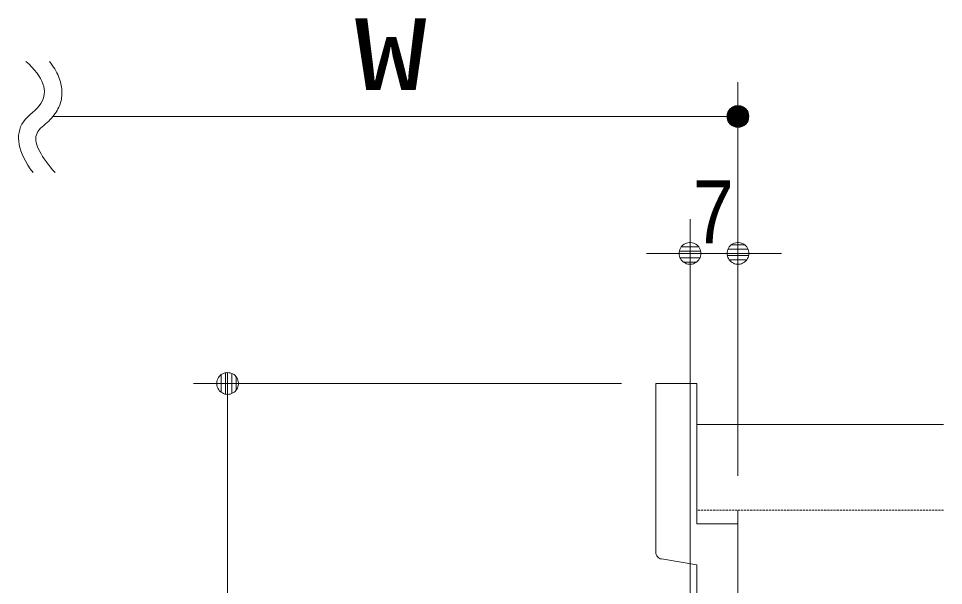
# Model space of a CAD drawing. Units: millimetres, scale not verified. Extents: x -6062 to 6062, y -3045 to 3045.
# Drawn here: x -1455 to -914, y 1635 to 1966 of the extents above; entities that cross this region are included whole.
import ezdxf
from ezdxf.enums import TextEntityAlignment as Align

# ---------------------------------------------------------------- set-up
doc = ezdxf.new("R2010")
doc.units = ezdxf.units.MM
doc.header["$LTSCALE"] = 20
doc.linetypes.add('DASHED1', pattern=[1.8, 1.2, -0.6])
for name, color, linetype, lineweight in [('0-0_2寸法-1', 7, 'Continuous', 9), ('0-1_0', 7, 'Continuous', 9), ('0-2_2寸法-3', 7, 'Continuous', 9), ('0-4_3一般', 7, 'Continuous', 9)]:
    doc.layers.add(name, color=color, linetype=linetype, lineweight=lineweight)
doc.styles.add('ＭＳ ゴシック', font='')
doc.styles.add('ＭＳ Ｐゴシック', font='')
doc.styles.get('ＭＳ ゴシック').set_extended_font_data('MS Gothic')
doc.styles.get('ＭＳ Ｐゴシック').set_extended_font_data('MS PGothic')

# ---------------------------------------------------------------- blocks, each defined once
blk = doc.blocks.new('_Dot')
at = {"layer": '0-1_0'}
for p, q in [((-10, 0), (-20, 0)), ((9.78, 2), (-9.78, 2)), ((7.99, 6), (-7.99, 6)), ((9.16, -3.98), (-9.16, -3.98)), ((6, -7.98), (-6, -7.98))]:
    blk.add_line(p, q, dxfattribs=at)
for points in [[(10, 0), (9.92, 1.25), (9.69, 2.49), (9.3, 3.68), (8.76, 4.82), (8.09, 5.88), (7.29, 6.85), (6.37, 7.71), (5.36, 8.44), (4.26, 9.05), (3.09, 9.51), (1.87, 9.82), (0.63, 9.98), (-0.63, 9.98), (-1.87, 9.82), (-3.09, 9.51), (-4.26, 9.05), (-5.36, 8.44), (-6.37, 7.71), (-7.29, 6.85), (-8.09, 5.88), (-8.76, 4.82), (-9.3, 3.68), (-9.69, 2.49), (-9.92, 1.25), (-10, 0), (0, 0)], [(-10, 0), (-9.92, -1.25), (-9.69, -2.49), (-9.3, -3.68), (-8.76, -4.82), (-8.09, -5.88), (-7.29, -6.85), (-6.37, -7.71), (-5.36, -8.44), (-4.26, -9.05), (-3.09, -9.51), (-1.87, -9.82), (-0.63, -9.98), (0.63, -9.98), (1.87, -9.82), (3.09, -9.51), (4.26, -9.05), (5.36, -8.44), (6.37, -7.71), (7.29, -6.85), (8.09, -5.88), (8.76, -4.82), (9.3, -3.68), (9.69, -2.49), (9.92, -1.25), (10, 0), (0, 0)]]:
    blk.add_lwpolyline(points, close=True, dxfattribs=at)
blk = doc.blocks.new('グループ')
at = {"layer": '0-2_2寸法-3'}
blk.add_line((6796, 37565.6), (6827.9, 37520.9), dxfattribs=at)
for points in [[(6743.4, 38820.9), (6780.9, 38786.4), (6814.8, 38752.5), (6845.2, 38719), (6872.1, 38686), (6895.4, 38653.4), (6915.2, 38621.4), (6931.4, 38589.8), (6944.1, 38558.7), (6953.3, 38528), (6959, 38497.8), (6961.1, 38468.2), (6959.7, 38438.9), (6954.7, 38410.2), (6946.2, 38381.9), (6934.2, 38354.1), (6918.7, 38326.8), (6899.6, 38300), (6877, 38273.6), (6850.8, 38247.7), (6821.2, 38222.3), (6790, 38196.9), (6762.1, 38170.5), (6737.5, 38143), (6716.1, 38114.6), (6698.2, 38085.2), (6683.5, 38054.7), (6672.2, 38023.2), (6664.2, 37990.7), (6659.6, 37957.1), (6658.2, 37922.6), (6660.2, 37887), (6665.5, 37850.4), (6674.2, 37812.8), (6686.2, 37774.2), (6701.5, 37734.5), (6720.1, 37693.8), (6742.1, 37652.1), (6767.3, 37609.4), (6796, 37565.6)], [(7019.7, 38820.9), (7037, 38798.6), (7053.2, 38776.4), (7068.1, 38754.3), (7081.9, 38732.3), (7094.5, 38710.3), (7105.9, 38688.4), (7116.3, 38666.5), (7125.6, 38644.9), (7134, 38623.4), (7141.4, 38602.1), (7147.8, 38580.9), (7153.3, 38559.9), (7157.8, 38539.1), (7161.3, 38518.4), (7163.8, 38498), (7165.4, 38477.6), (7166, 38457.5), (7165.7, 38437.5), (7164.3, 38417.7), (7162, 38398), (7158.8, 38378.6), (7154.5, 38359.2), (7149.3, 38340.1), (7143.1, 38321.1), (7136, 38302.3), (7127.8, 38283.7), (7118.7, 38265.2), (7108.7, 38246.9), (7097.6, 38228.7), (7085.6, 38210.7), (7072.6, 38192.9), (7058.7, 38175.3), (7043.8, 38157.8), (7027.9, 38140.5), (7011, 38123.4), (6993.2, 38106.4), (6974.4, 38089.6), (6954.6, 38073), (6933.9, 38056.5)], [(6933.9, 38056.5), (6914.7, 38039.5), (6898.5, 38021.6), (6885.1, 38002.9), (6874.6, 37983.2), (6867, 37962.7), (6862.3, 37941.3), (6860.6, 37919), (6861.7, 37895.8), (6865.8, 37871.8), (6872.7, 37846.8), (6882, 37821.1), (6893.3, 37794.5), (6906.7, 37767.2), (6922, 37739.1), (6939.4, 37710.3), (6958.8, 37680.7), (6980.2, 37650.3), (7003.6, 37619.1), (7029, 37587.1), (7056.4, 37554.4), (7085.8, 37520.9)]]:
    blk.add_lwpolyline(points, dxfattribs=at)
blk = doc.blocks.new('グループ-1')
at = {"layer": '0-2_2寸法-3'}
for p, q in [((15060, 36976.9), (15060, 38576.9)), ((15170.1, 38239.8), (14949.9, 38239.8)), ((15167.7, 38243.8), (14952.3, 38243.8)), ((15165.2, 38247.8), (14954.8, 38247.8)), ((15162.7, 38251.8), (14957.3, 38251.8)), ((15159.3, 38255.8), (14960.7, 38255.8)), ((15155.9, 38259.8), (14964.1, 38259.8)), ((15152.5, 38263.8), (14967.5, 38263.8)), ((15148.7, 38267.8), (14971.3, 38267.8)), ((15144.1, 38271.8), (14975.9, 38271.8)), ((15139.4, 38275.8), (14980.6, 38275.8)), ((15134.7, 38279.8), (14985.3, 38279.8)), ((15128.1, 38283.8), (14991.9, 38283.8)), ((15121.6, 38287.8), (14998.4, 38287.8)), ((15113.8, 38291.8), (15006.2, 38291.8)), ((15104.2, 38295.8), (15015.8, 38295.8)), ((15091.1, 38299.8), (15028.9, 38299.8)), ((15063.2, 38303.8), (15056.8, 38303.8)), ((7060, 38176.9), (15060, 38176.9)), ((15187, 38175.8), (14933, 38175.8)), ((15186.9, 38179.8), (14933.1, 38179.8)), ((15186.7, 38171.8), (14933.3, 38171.8)), ((15186.6, 38183.8), (14933.4, 38183.8)), ((15186.4, 38167.8), (14933.6, 38167.8)), ((15186.3, 38187.8), (14933.7, 38187.8)), ((15186.1, 38163.8), (14933.9, 38163.8)), ((15186, 38191.8), (14934, 38191.8)), ((15185.8, 38159.8), (14934.2, 38159.8)), ((15185.6, 38195.8), (14934.4, 38195.8)), ((15185.3, 38155.8), (14934.7, 38155.8)), ((15184.8, 38199.8), (14935.2, 38199.8)), ((15184.3, 38151.8), (14935.7, 38151.8)), ((15183.9, 38203.8), (14936.1, 38203.8)), ((15183.3, 38147.8), (14936.7, 38147.8)), ((15182.9, 38207.8), (14937.1, 38207.8)), ((15182.4, 38143.8), (14937.6, 38143.8)), ((15182, 38211.8), (14938, 38211.8)), ((15181.4, 38139.8), (14938.6, 38139.8)), ((15181, 38215.8), (14939, 38215.8)), ((15180.1, 38135.8), (14939.9, 38135.8)), ((15179.4, 38219.8), (14940.6, 38219.8)), ((15178.5, 38131.8), (14941.5, 38131.8)), ((15177.8, 38223.8), (14942.2, 38223.8)), ((15176.1, 38227.8), (14943.9, 38227.8)), ((15174.4, 38231.8), (14945.6, 38231.8)), ((15172.6, 38235.8), (14947.4, 38235.8)), ((15176.8, 38127.8), (14943.2, 38127.8)), ((15175.2, 38123.8), (14944.8, 38123.8)), ((15173.5, 38119.8), (14946.5, 38119.8)), ((15171.2, 38115.8), (14948.8, 38115.8)), ((15168.7, 38111.8), (14951.3, 38111.8)), ((15166.3, 38107.8), (14953.7, 38107.8)), ((15163.8, 38103.8), (14956.2, 38103.8)), ((15160.8, 38099.8), (14959.2, 38099.8)), ((15157.4, 38095.8), (14962.6, 38095.8)), ((15154, 38091.8), (14966, 38091.8)), ((15150.5, 38087.8), (14969.5, 38087.8)), ((15146.1, 38083.8), (14973.9, 38083.8)), ((15141.4, 38079.8), (14978.6, 38079.8)), ((15136.7, 38075.8), (14983.3, 38075.8)), ((15131, 38071.8), (14989, 38071.8)), ((15124.5, 38067.8), (14995.5, 38067.8)), ((15117.9, 38063.8), (15002.1, 38063.8)), ((15108.4, 38059.8), (15011.6, 38059.8)), ((15098.4, 38055.8), (15021.6, 38055.8)), ((15081.7, 38051.8), (15038.3, 38051.8))]:
    blk.add_line(p, q, dxfattribs=at)
blk.add_circle((15060, 38176.9), 127.1, dxfattribs=at)
blk.add_circle((15060, 38176.9), 127.1, dxfattribs=at)
blk.add_blockref('グループ', (0, 0), dxfattribs=at)
at = {"layer": '0-2_2寸法-3', "style": 'ＭＳ ゴシック', "width": 1.5}
blk.add_text('W', height=836.9, dxfattribs=at).set_placement((10579.1, 38233.7), align=Align.BOTTOM_LEFT)
blk = doc.blocks.new('グループ-27')
at = {"layer": '0-4_3一般'}
for p, q in [((14100, 33084.7), (14100, 35056.9)), ((17460, 34576.9), (14580, 34576.9)), ((15060, 33576.9), (15060, 25176.9)), ((15060, 33416.9), (14580, 33416.9)), ((15060, 32296.9), (15060, 33416.9)), ((14166.8, 33005.7), (14580, 32936.9)), ((14580, 31552.9), (14580, 32936.9))]:
    blk.add_line(p, q, dxfattribs=at)
at = {"layer": '0-4_3一般', "linetype": 'DASHED1'}
blk.add_line((17460, 33576.9), (14580, 33576.9), dxfattribs=at)
at = {"layer": '0-4_3一般'}
blk.add_lwpolyline([(14580, 33416.9), (14580, 35056.9), (14100, 35056.9)], dxfattribs=at)
for start, end in [(180, 220.26884), (220.26884, 260.53768)]:
    blk.add_arc((14180, 33084.7), 80, start, end, dxfattribs=at)

msp = doc.modelspace()

# ---------------------------------------------------------------- linework, layer by layer
at = {"layer": '0-0_2寸法-1'}
for p, q in [((-1062.5, 1467.64), (-1062.5, 1848.84)), ((-1034.5, 1698.84), (-1034.5, 1848.84)), ((-1075.21, 1828.84), (-1087.92, 1828.84)), ((-1062.5, 1828.84), (-1034.5, 1828.84)), ((-1021.79, 1828.84), (-1009.08, 1828.84)), ((-1102.5, 1752.84), (-1352.5, 1752.84)), ((-1332.5, 1740.13), (-1332.5, 1197.56))]:
    msp.add_line(p, q, dxfattribs=at)

# ---------------------------------------------------------------- block references
at = {"layer": '0-0_2寸法-1', "xscale": 0.6356201, "yscale": 0.6356201}
msp.add_blockref('_Dot', (-1062.5, 1828.84), dxfattribs=at)
for p, rotation in [((-1034.5, 1828.84), 180), ((-1332.5, 1752.84), 90)]:
    msp.add_blockref('_Dot', p, dxfattribs=dict(at, rotation=rotation))
at = {"layer": '0-2_2寸法-3', "xscale": 0.05, "yscale": 0.05}
msp.add_blockref('グループ-1', (-1787.5, 0), dxfattribs=at)
at = {"layer": '0-4_3一般', "xscale": 0.05, "yscale": 0.05}
msp.add_blockref('グループ-27', (-1787.5, 0), dxfattribs=at)

# ---------------------------------------------------------------- texts
at = {"layer": '0-0_2寸法-1', "style": 'ＭＳ Ｐゴシック', "width": 0.9}
msp.add_text('7', height=36.66, dxfattribs=at).set_placement((-1060.9, 1823.79), align=Align.BOTTOM_LEFT)

doc.saveas('drawing.dxf')
